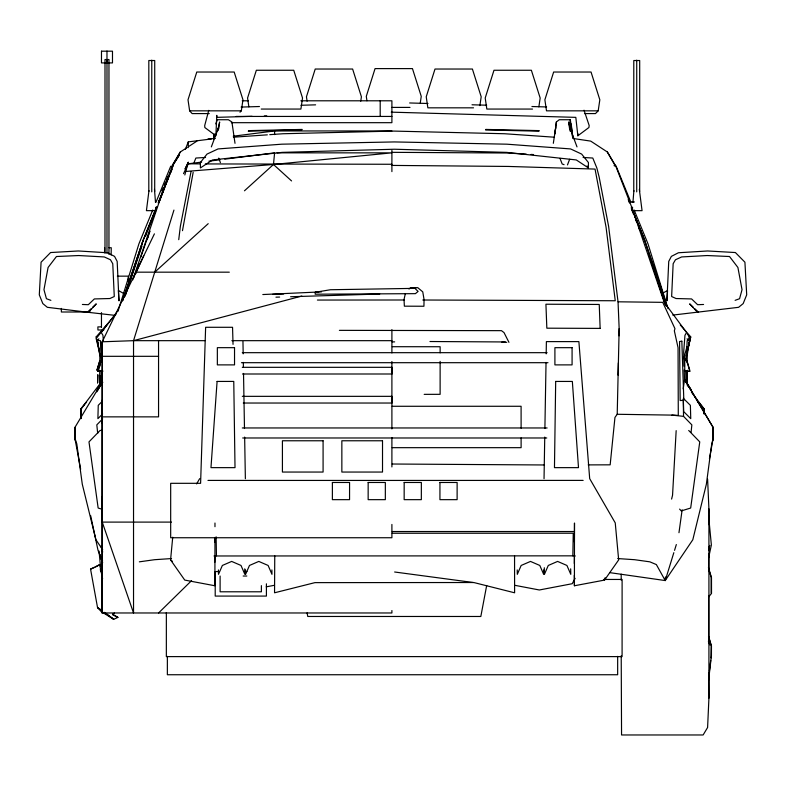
<?xml version="1.0" encoding="UTF-8"?>
<svg xmlns="http://www.w3.org/2000/svg" width="786" height="786" viewBox="0 0 786 786"><rect width="100%" height="100%" fill="white"/><g stroke="black" fill="none" stroke-linecap="round" stroke-linejoin="round"><path stroke-width="1.18" d="M103.791 329.992L97.936 329.992L97.877 326.888L101.443 326.888M101.473 327.182L101.463 312.632M102.121 560.339L102.121 612.972L391.9 612.972L391.9 610.525M102.17 423.458L102.239 341.792L154.41 233.855M204.979 340.672L133.532 340.672L102.239 341.792L102.121 612.972L102.121 400.27M104.98 253.151L105 59.54L108.969 59.54L108.959 254.369M106.984 253.151L106.994 59.54M148.8 191.509L148.819 60.522L154.724 60.522L154.704 191.509M151.767 191.882L151.767 60.149M166.357 612.52L166.347 656.615L622.09 656.615L622.109 579.449L603.736 579.449M167.369 656.369L167.359 674.742L617.658 674.742L617.668 656.369M214.961 537.762L214.902 585.757L184.749 580.088L170.572 559.907L172.724 537.221M214.971 526.708L214.971 523.024M440.131 361.383L440.121 394.326L424.185 394.356M440.131 352.835L440.131 346.734L392.302 346.705M570.322 130.496L570.322 119.737L559.239 119.737L556.37 121.987L554.926 133.748L556.37 121.987M588.409 167.929L588.409 162.515L581.65 154.085L570.587 148.927L506.852 144.182L394.336 141.932L281.81 144.182L218.066 148.927L207.003 154.085L200.401 162.515L200.401 167.929L212.534 159.941L282.174 152.376L394.425 149.232L506.665 152.376L576.295 159.941L588.409 167.929L587.054 165.934M621.195 580.137L621.195 574.153M633.771 191.509L633.791 60.522L639.696 60.522L639.676 191.509M636.719 191.882L636.729 60.149M703.971 413.524L703.971 408.749L691.385 392.106M708.658 595.886L708.677 639.676M711.173 593.027L711.192 577.317L708.667 569.133M101.168 384.256L101.198 370.786M101.207 362.228L100.441 340.711L97.415 340.122L99.861 355.675L99.753 366.61M214.873 556.37L214.824 562.324M214.902 542.173L214.902 537.447M546.182 353.857L546.388 341.615L578.889 341.615L589.687 478.654L615.242 522.887L618.67 559.907L604.542 580.088L574.419 585.757L574.487 523.024L574.409 542.173M574.389 556.37L574.32 563.523M708.667 571.569L708.697 553.609M274.756 555.869L274.55 592.791L314.94 582.632L473.211 582.524M570.263 131.409L570.322 119.737L572.837 137.658L571.196 123.893M684.36 359.143L684.282 357.208M708.775 524.331L708.923 508.876L707.606 479.146M709.444 458.769L712.981 439.227L713.04 427.27L684.586 379.373L683.201 388.893M102.121 357.031L102.121 360.676L102.239 341.792M99.567 386.064L99.714 370.255M104.538 252.493L104.626 247.639M111.131 255.028L111.258 247.747L109.048 247.718M544.04 478.703L544.747 437.085M544.894 428.517L546.034 362.425M619.152 328.636L619.004 335.848M575.283 555.977L572.847 555.84L573.259 533.232L392.224 533.252M621.215 655.809L621.559 734.969L703.126 734.969L707.597 727.512L708.923 698.194L708.923 508.876M588.193 464.89L610.162 464.831L614.957 417.425L617.207 414.281L619.162 328.636L618.042 301.804L608.6 226.27L599.178 177.184L596.849 168.007L592.791 158.035L583.114 157.465M713.04 427.27L712.764 440.248L713.069 427.358L684.586 379.373M618.061 375.128L618.356 362.857M99.93 386.525L100.225 375.561M99.989 386.565L100.235 378.027M102.445 381.456L74.955 427.358L75.269 440.248L75.24 427.27L75.269 440.248L80.653 469.242M584.027 110.207L589.186 125.554L588.91 127.519L577.848 135.781L577.926 133.767M170.739 166.21L155.972 202.228M676.166 430.64L672.551 495.229L671.598 499.09M609.995 572.67L665.231 580.559L665.437 576.983M616.145 166.219L630.893 202.228M415.774 288.344L330.454 289.739L315.304 292.254L315.176 294.2L415.411 293.659L418.103 291.419L415.519 288.983M102.327 357.208L102.406 360.283M632.376 209.587L632.563 207.209M632.936 202.464L633.889 190.595M102.435 561.518L99.93 554.67L102.298 562.933L102.524 560.497M244.466 190.792L273.479 164.48L274.599 152.848L224.747 159.165M691.1 432.182L691.847 424.872L683.535 416.354L671.922 415.106L617.197 414.281M172.134 167.339L172.36 165.168L180.299 151.993L187.137 147.513M708.608 680.067L711.428 655.701L711.468 646.033L708.687 636.67M708.638 677.326L709.07 673.681M709.365 671.264L710.682 660.348M710.976 657.921L711.222 645.738L708.5 636.444M178.736 239.671L180.367 226.27L191.057 171.456M182.48 230.671L193.169 172.301M213.546 138.287L214.273 135.104L213.625 138.808L214.234 134.16M148.976 190.595L146.422 210.658L156.09 210.658L155.883 207.209M678.966 532.712L682.14 509.809M218.655 129.042L219.638 121.987L217.771 130.319M553.324 143.317L555.702 127.656M213.625 138.808L214.293 134.219M239.976 112.211L241.331 110.836L242.962 99.793L234.179 72.027L196.775 72.027L188.011 99.793L189.632 110.836L192.138 113.587L209.263 113.587M360.754 101.207L361.403 96.786L352.619 69.03L315.215 69.03L306.452 96.786L307.1 101.207M420.264 102.995L421.247 96.364L412.454 68.608L375.06 68.608L366.286 96.364L366.944 100.785M479.882 105.619L481.189 96.786L472.406 69.03L435.002 69.03L426.228 96.786L427.859 107.829L473.545 107.829M538.862 106.857L540.169 98.024L531.375 70.259L493.981 70.259L485.208 98.014L486.839 109.058L532.525 109.067M598.195 110.836L599.826 99.793L591.043 72.027L553.639 72.027L544.875 99.793L546.506 110.836L598.195 110.836L595.483 113.587L584.479 113.587M486.681 585.472L480.826 616.479L307.768 616.47L307.09 612.893M96.855 391.841L99.537 387.193M708.599 557.863L711.369 545.003L708.569 515.803M405.291 293.925L404.033 299.466L404.358 306.176L423.929 306.245L424.057 299.554L422.76 291.861L417.759 287.666L410.616 287.696L409.005 289.032M686.718 353.985L685.893 359.968M687.269 351.617L690.344 338.619L688.89 336.752M686.64 353.828L686.129 360.951M687.475 350.438L690.776 336.899L680.293 325.021M217.742 130.84L218.528 127.656L211.346 146.894M685.991 356.068L686.551 353.818M687.377 350.438L690.678 336.919M604.542 580.088L605.122 577.73M708.569 550.072L709.729 545.415L708.618 548.883M208.762 110.354L204.704 125.554L204.822 127.519L215.885 135.781L216.779 115.346L216.7 117.36L252.1 116.308M684.134 357.158L687.013 346.547M135.29 274.353L143.75 255.696M99.802 360.607L96.992 370.196L98.712 370.206M102.19 371.297L97.916 371.287L100.736 361.698M99.773 360.941L96.963 370.098L98.682 370.059M97.916 371.287L100.706 362.032M617.708 558.561L634.607 559.701L649.845 561.833L656.359 564.574L665.231 580.559L673.828 552.676M674.545 550.357L676.333 544.551M118.097 311.05L138.906 243.866L152.749 210M124.984 296.45L143.081 240.369L156.738 206.659M102.18 496.546L102.239 522.101L133.532 612.972L133.532 340.672L173.942 210.088M184.818 174.954L188.267 162.299L185.132 168.892M147.149 239.73L148.269 236.242M135.359 274.196L138.66 263.9M140.871 257.042L149.782 230.858M122.606 300.694L143.19 240.162M122.587 300.763L143.18 240.329L156.345 207.455M125.78 294.298L141.971 246.018M132.755 279.914L164.716 185.781L172.9 164.942L180.299 151.993M147.886 237.146L149.92 231.428M215.796 123.893L217.319 119.737L228.402 119.737L231.909 121.987L235.014 143.317M614.387 165.934L614.76 164.942L615.762 166.043L632.091 208.123L664.16 302.227L686.6 332.557L684.96 335.288L683.682 352L684.105 366.286M567.482 164.913L569.654 159.244M185.339 149.409L188.267 141.893L211.375 138.965M145.469 236.517L146.795 233.137M148.564 228.628L149.89 225.248M151.659 220.738L153.869 215.109M158.733 202.709L164.038 189.19M164.922 186.93L168.017 179.041M168.902 176.791L170.228 173.411M147.041 232.381L148.377 229.001M150.155 224.491L151.492 221.121M152.376 218.862L154.606 213.232M159.499 200.843L164.834 187.333M170.621 172.694L171.957 169.314M194.103 162.466L195.871 158.035L205.549 157.465M133.64 277.831L135.89 272.172L229.306 272.172M158.153 202.945L172.665 166.848M158.566 202.159L169.491 175.19M170.395 172.949L171.761 169.579M161.896 191.037L163.301 187.667M164.245 185.417L165.659 182.047M166.593 179.798L168.007 176.428M171.299 168.568L172.242 166.318M185.123 168.951L188.267 162.299M183.511 173.647L188.267 163.793L201.648 162.093M575.116 578.319L572.228 583.713L539.343 589.981L514.683 585.285M196.618 483.921L199.664 478.654M173.126 166.2L172.9 164.942L179.434 154.813L172.429 166.043M708.589 596.987L711.517 593.44L711.497 577.7L708.432 567.404M102.602 382.212L97.385 390.485L97.15 389.787L102.377 381.534M101.453 384.236L102.73 382.261M687.986 339.66L689.744 337.007L687.416 334.256M665.231 580.559L692.81 539.756L706.368 484.205L711.733 443.943L712.981 439.227M86.558 402.167L80.978 408.691L81.076 418.044L81.105 408.749L100.353 383.293M118.244 310.234L101.296 332.557L102.937 335.288L103.398 341.262M107.78 323.685L96.157 338.619L100.353 356.343M98.879 338.805L97.326 340.643L98.289 344.18M81.204 418.299L81.105 408.749L84.289 405.016M614.18 165.699L614.77 164.962L607.342 151.993L590.718 141.116L573.554 138.552M96.167 336.919L116.132 313.938M89.407 311.217L96.265 303.877L92.709 307.218M102.652 418.909L96.806 424.872L97.7 433.391M102.622 413.957L97.896 418.663L98.25 405.33L102.19 401.41M158.576 612.972L191.568 580.638M124.65 294.013L118.342 290.486L118.981 300.822L117.173 261.404L114.54 256.374L107.486 252.758L78.325 250.97L50.589 252.542L41.078 262.2L39.3 294.848L42.827 303.602L47.347 307.316L87.384 312.229L90.94 308.888M154.734 272.172L208.211 223.676M114.324 613.07L112.467 614.681L117.92 617.403L113.715 619.28L101.178 611.557L97.533 607.539L90.557 569.133L99.655 564.672L102.602 578.771M189.092 146.235L196.913 141.116M95.558 567.001L99.655 564.672M662.303 293.424L667.56 290.496L666.931 300.822L668.739 261.404L671.372 256.374L678.426 252.758L707.626 250.97L735.391 252.542L744.922 262.2L746.7 294.848L743.173 303.602L738.594 307.316L672.767 315.088M172.36 165.168L173.431 165.689M90.557 569.133L94.556 567.423M735.107 300.35L739.567 298.719L742.033 289.7L737.907 267.476L729.526 256.521L707.233 255.538L681.639 256.943L675.449 259.773L673.15 263.732L671.637 296.528L676.048 298.533L691.582 298.935L697.624 304.703L703.568 304.477M133.532 340.672L301.824 296.057M266.218 586.847L274.442 585.285M139.338 561.833L154.616 559.701L171.535 558.561M233.265 136.194L274.599 130.948L391.9 130.948M208.938 161.169L219.884 159.784M185.909 171.436L273.479 164.48L391.9 152.848L277.045 152.848M102.268 430.296L100.058 430.463L88.985 441.879L98.152 508.041L102.337 509.318M208.025 138.975L215.285 138.464M233.442 137.196L267.338 134.838M269.765 134.661L283.078 133.738L393.815 131.085L504.553 133.738L554.189 137.196M214.008 555.977L572.847 555.84M262.809 294.544L321.454 291.871M241.125 107.073L259.449 106.523M300.959 105.275L315.608 104.843M264.302 115.945L266.749 115.866M391.241 112.152L575.814 117.36L577.848 135.781M315.304 292.254L317.75 292.186M272.614 294.337L283.638 294.013M275.955 297.177L279.62 297.069M290.604 296.735L379.736 294.023M97.896 371.189L102.986 371.12M391.949 165.414L508.257 166.436L595.041 169.078L606.045 227.046L615.251 300.753L422.809 300.006M391.89 152.337L506.852 153.005L526.217 154.135M392.214 464.015L544.276 464.968M339.395 330.356L501.468 330.66L504.023 332.596L508.945 342.332M205.313 163.93L391.9 164.264M392.224 341.881L394.66 341.871M242.226 100.795L248.327 100.795M300.832 100.795L391.9 100.795L391.9 122.685L231.32 122.685M391.959 107.407L409.997 107.407M261.227 109.058L300.9 109.058L302.531 98.014L293.738 70.259L256.344 70.259L247.57 98.014L248.877 106.857M189.632 110.836L241.331 110.836M236.124 116.436L391.9 116.436M629.154 201.953L634.42 201.953M117.35 276.151L128.305 276.151L128.305 282.125M317.416 300.055L404.417 299.997M90.311 312.003L61.367 312.003L61.367 308.417M231.86 340.672L391.9 340.672M242.294 352.678L547.095 352.678M102.239 356.313L158.556 356.313M241.44 362.69L547.989 362.7M242.304 367.317L392.076 367.317L392.076 373.998L242.491 373.998M242.304 396.341L392.076 396.341L392.076 403.031L243.287 403.031M392.194 406.283L521.098 406.274L521.108 428.193M102.239 416.865L158.556 416.865L158.556 340.672M242.304 427.957L547.115 427.967M242.678 437.979L546.771 437.979M392.214 447.676L521.118 447.676L521.108 437.94M102.239 522.101L171.495 522.101M392.263 531.523L574.428 531.533M218.862 571.56L215.207 571.56L215.207 596.083L266.415 596.083L266.415 583.821M244.466 571.56L246.902 571.56M243.169 576.02L246.814 576.02M632.386 210.658L642.064 210.668L639.323 189.406M429.962 341.517L505.437 341.959M684.655 371.12L689.892 371.287L684.822 371.306L684.527 357.954L684.518 366.443M188.267 163.793L200.44 163.891M618.042 301.804L662.736 302.345L674.948 328.656L674.349 330.847L678.053 347.677L678.289 415.381L671.922 415.106M409.644 102.966L427.987 103.497M472.013 104.774L486.681 105.206M531.925 106.523L546.604 106.955M82.383 304.467L88.317 304.703L94.349 298.935L109.873 298.533L114.275 296.528L112.762 263.732L110.462 259.773L104.292 256.943L78.718 255.538L56.454 256.521L48.084 267.476L43.967 289.69L46.423 298.709L50.884 300.35M501.832 342.156L506.734 342.352M531.061 154.42L533.488 154.557M87.384 312.229L115.532 315.422M394.641 572.002L474.223 582.632L514.604 592.791L514.555 555.869M564.063 164.667L562.167 163.999L559.996 158.369M112.722 614.18L117.92 617.403M102.553 611.036L97.533 607.539L102.288 610.987M104.558 612.432L113.715 619.28L104.194 612.373M170.572 559.907L172.399 561.302M75.299 439.227L76.802 443.943L82.284 484.196L95.931 539.756L102.691 549.738M273.479 164.48L291.557 180.927M693.213 307.218L689.666 303.877L696.543 311.217L698.538 312.229L694.991 308.888M683.289 398.286L690.373 405.33L690.756 418.663L683.702 411.599L683.329 399.494M688.703 430.473L699.756 441.879L690.678 508.041L681.246 510.91L679.595 509.102M689.744 370.196L686.925 360.607M697.713 401.459L703.971 408.749L704.04 414.026M697.428 401.233L703.824 408.691M687.072 338.805L688.615 340.643M615.762 166.043L607.342 151.993M708.383 641.602L709.827 644.874L708.5 640.266M634.135 210L647.969 243.758L668.041 308.731M631.502 207.779L644.736 240.369L665.713 305.469M628.201 199.565L629.566 202.945M631.384 207.455L644.569 240.162L658.285 279.384M631.374 207.612L644.569 240.329M631.335 208.732L633.565 214.362M635.353 218.862L636.689 222.242M638.478 226.751L639.814 230.131M577.003 146.894L569.84 127.656L570.597 130.84M102.671 562.747L98.004 550.22L90.645 515.626M218.744 158.104L220.414 162.643M648.931 255.224L657.165 279.394M657.538 280.533L665.791 305.774M658.196 279.04L667.068 306.393M689.803 371.189L687.072 361.698M101.04 546.132L102.691 552.047M100.854 353.621L102.131 358.337M96.079 336.899L99.468 350.438M572.503 136.165L573.004 138.287M570.528 130.319L568.642 121.987L569.614 129.042M572.247 135.104L572.798 137.884M100.323 569.27L100.687 571.687M99.065 551.065L100.48 566.588M154.478 189.406L155.51 202.464M106.975 62.762L106.975 51.031M684.213 369.862L684.537 380.571M233.039 344.356L232.548 327.29L205.627 327.29L200.597 483.311L170.68 483.311L170.68 537.742L391.9 537.742L391.9 524.439M686.492 370.697L686.65 379.245M102.229 560.506L102.298 562.933M570.675 568.838L570.783 574.33L566.922 565.458L557.598 561.42L548.284 565.458L544.423 574.33L544.295 567.738M543.578 569.938L543.666 574.33L539.805 565.458L530.491 561.42L521.167 565.458L517.306 574.33L517.217 569.938M271.887 569.938L271.966 574.33L268.114 565.458L258.791 561.42L249.476 565.458L245.605 574.32L245.527 569.938M244.751 568.838L244.849 574.32L240.997 565.458L231.674 561.42L222.359 565.458L218.498 574.33L218.41 569.938M708.923 698.194L708.746 672.914M242.962 341.615L243.179 353.857M243.326 362.425L243.414 367.317M243.522 373.438L244.485 428.517M244.643 437.085L245.37 478.703M81.105 408.749L81.243 418.555M683.26 399.563L683.535 416.354M216.13 536.799L216.445 555.84M687.21 362.965L687.131 355.675L689.577 340.122L687.151 340.711L686.375 361M687.278 370.255L687.426 386.064M574.311 575.303L574.419 585.757M685.972 370.943L686.05 381.917M686.394 370.796L686.414 383.028M102.131 383.784L102.121 370.412L102.121 382.733M391.9 150.411L391.9 171.613M391.9 329.668L391.9 352.934M391.9 361.511L391.9 428.94M391.9 437.517L391.9 466.933M380.198 100.795L380.198 116.436M274.599 130.948L274.599 134.602M261.384 585.649L261.384 591.789L220.109 591.789L220.109 576.02M188.267 141.893L188.267 147.64M583.143 480.393A2268.298 8.381 0 0 1 207.976 480.413M101.482 51.178L101.482 62.909L112.486 62.909L112.486 51.178L101.482 51.178M332.39 482.476L332.38 499.66L349.554 499.66L349.574 482.476L332.39 482.476M368.162 482.476L368.153 499.66L385.337 499.66L385.346 482.476L368.162 482.476M404.171 482.476L404.161 499.66L421.335 499.66L421.355 482.476L404.171 482.476M439.944 482.476L439.934 499.66L457.118 499.66L457.128 482.476L439.944 482.476M555.682 381.436L554.464 467.65L578.496 467.641L572.346 381.436L555.682 381.436M97.818 374.883L97.582 382.87L97.818 374.883M217.093 381.436L210.972 467.641L235.014 467.65L233.766 381.426L217.093 381.436M684.675 379.461L691.032 390.485L691.208 389.787L684.675 379.461M485.925 129.435L485.552 129.965L538.911 131.164L539.294 130.623L485.925 129.435M248.848 130.623L248.288 131.154L301.657 129.965L302.207 129.435L248.848 130.623M681.835 341.203L679.576 341.507L680.165 400.555L683.83 400.251L681.835 341.203M234.533 347.677L217.349 347.667L217.349 364.881L234.533 364.891L234.533 347.677M572.08 347.677L554.906 347.677L554.906 364.891L572.08 364.881L572.08 347.677M323.085 440.769L282.42 440.769L282.42 472.052L323.085 472.052L323.085 440.769M382.517 440.769L341.851 440.769L341.851 472.052L382.517 472.052L382.517 440.769M600.15 328.391L546.84 328.184L545.926 304.221L599.237 304.457L600.15 328.391"/></g></svg>
